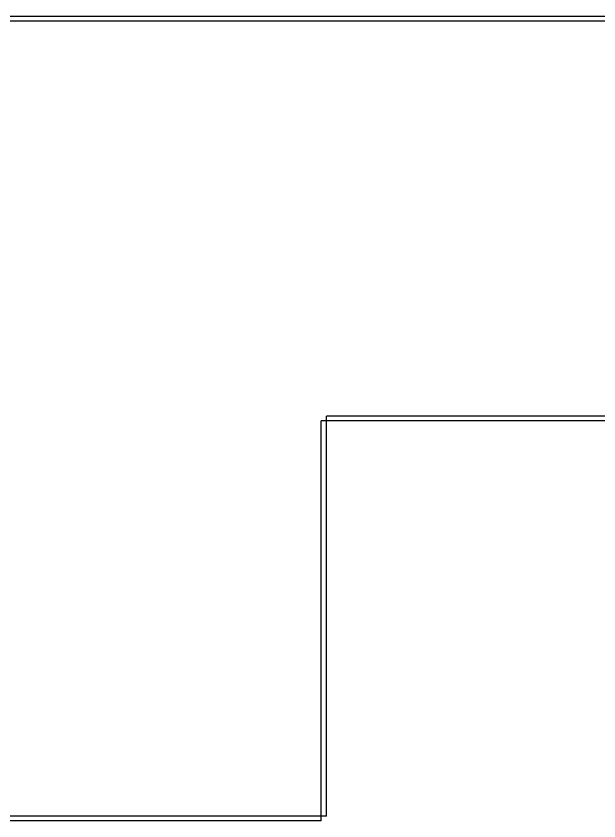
# Model space of a CAD drawing. Header units: inches. Extents: x 4821 to 127877, y 58012 to 433683.
# Drawn here: x 38762 to 39127, y 146910 to 147413 of the extents above; entities that cross this region are included whole.
import ezdxf

# ---------------------------------------------------------------- set-up
doc = ezdxf.new("R2010")
doc.units = ezdxf.units.IN
doc.header["$MEASUREMENT"] = 0
doc.layers.add('A-WAL-CMU', color=7, linetype='Continuous')

# ---------------------------------------------------------------- blocks, each defined once
blk = doc.blocks.new('FIRST SLAB EDGE')
at = {"layer": 'A-WAL-CMU'}
for p, q in [((1147497.66, -1730236.1, 0), (1147133.61, -1730236.1, 0)), ((1147133.61, -1730486.1, 0), (1147133.61, -1730236.1, 0)), ((1147133.61, -1730486.1, 0), (1146633.61, -1730486.1, 0))]:
    blk.add_line(p, q, dxfattribs=at)
at = {"layer": 'A-WAL-CMU', "elevation": 0}
blk.add_lwpolyline([(1146633.61, -1729986.1), (1147867.66, -1729986.1)], dxfattribs=at)

msp = doc.modelspace()

# ---------------------------------------------------------------- block references
at = {"layer": 'A-WAL-CMU'}
for p in [(-1108180.36, 1877396.06), (-1108176.96, 1877399.04)]:
    msp.add_blockref('FIRST SLAB EDGE', p, dxfattribs=at)

doc.saveas('drawing.dxf')
